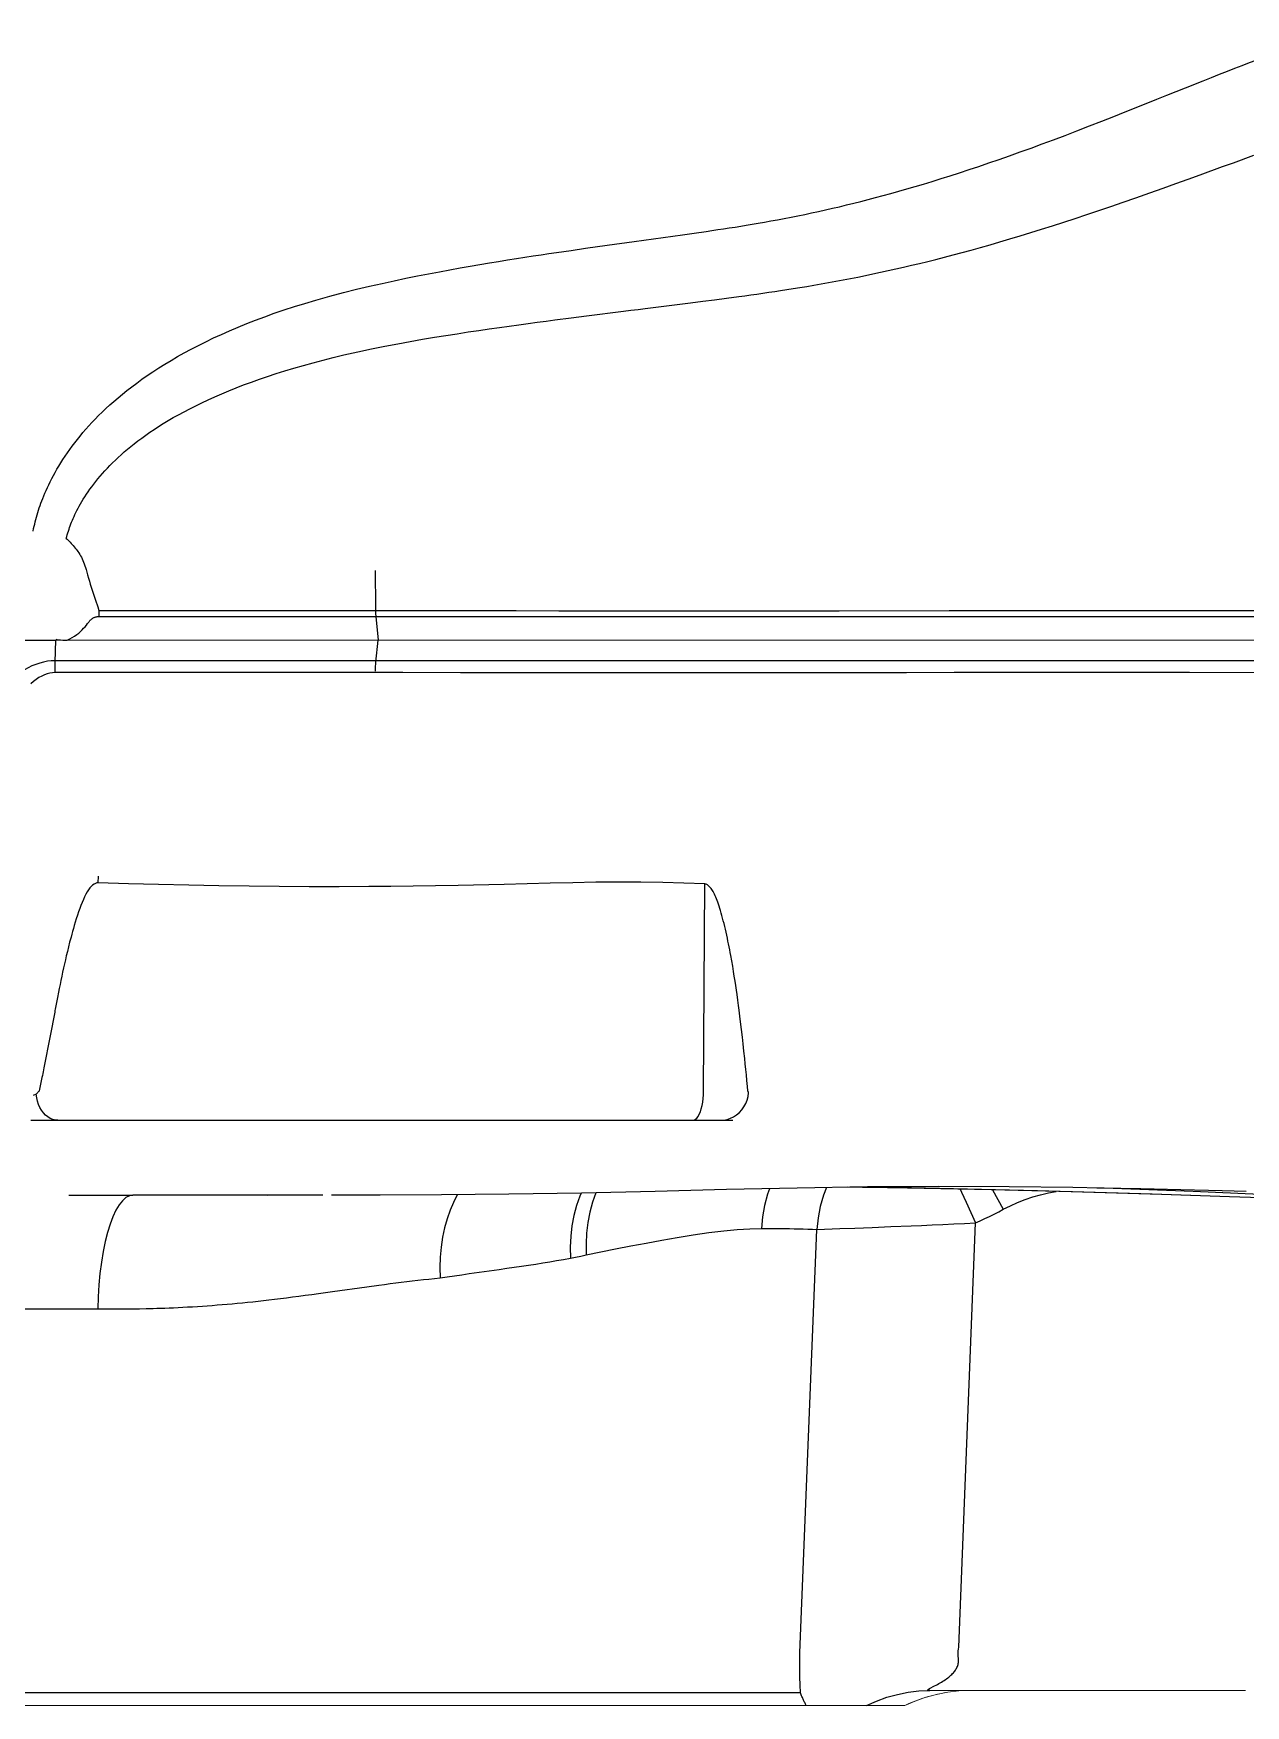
# Model space of a CAD drawing. Header units: millimetres. Extents: x -9869 to 940, y 100 to 694.
# Drawn here: x 487.024 to 487.6, y 176.224 to 177.019 of the extents above; entities that cross this region are included whole.
import ezdxf

# ---------------------------------------------------------------- set-up
doc = ezdxf.new("R2010")
doc.units = ezdxf.units.MM
doc.linetypes.add('CENTER', pattern=[2, 1.25, -0.25, 0.25, -0.25])
doc.layers.add('CL', color=1, linetype='CENTER', lineweight=9)
doc.layers.add('OUTLINE', color=6, linetype='Continuous', lineweight=9)

msp = doc.modelspace()

# ---------------------------------------------------------------- linework, layer by layer
at = {"color": 9, "linetype": 'Continuous'}
for p, q in [((487.57162, 176.99323), (487.57997, 176.99656)), ((487.28632, 176.91687), (487.29655, 176.91832)), ((487.29655, 176.91832), (487.3094, 176.92012)), ((487.3094, 176.92012), (487.33245, 176.92331)), ((487.33245, 176.92331), (487.33804, 176.9241)), ((487.27946, 176.91588), (487.28632, 176.91687)), ((487.28685, 176.88472), (487.30442, 176.88693)), ((487.31468, 176.88821), (487.32741, 176.88981)), ((487.32741, 176.88981), (487.33627, 176.89093)), ((487.33627, 176.89093), (487.34202, 176.89166)), ((487.34202, 176.89166), (487.34771, 176.8924)), ((487.34771, 176.8924), (487.35341, 176.89315)), ((487.27951, 176.88378), (487.28685, 176.88472)), ((487.18623, 176.76362), (487.18631, 176.76003)), ((487.18631, 176.76003), (487.18636, 176.75656)), ((487.05086, 176.75702), (487.05331, 176.7495)), ((487.18636, 176.75656), (487.18641, 176.75314)), ((487.18641, 176.75314), (487.18645, 176.74798)), ((487.05331, 176.7495), (487.05437, 176.74622)), ((487.05437, 176.74622), (487.05491, 176.7445)), ((487.05491, 176.7445), (487.18647, 176.74449)), ((487.05491, 176.7445), (487.05492, 176.74385)), ((487.05492, 176.74385), (487.05492, 176.74321)), ((487.05492, 176.74321), (487.05494, 176.74258)), ((487.18645, 176.74798), (487.18647, 176.74418)), ((487.37771, 176.74439), (487.40687, 176.74444)), ((487.40687, 176.74444), (487.45918, 176.74453)), ((487.45918, 176.74453), (487.48278, 176.74456)), ((487.48278, 176.74456), (487.50459, 176.74456)), ((487.50459, 176.74456), (487.53812, 176.74455)), ((487.53812, 176.74455), (487.56159, 176.74453)), ((487.56159, 176.74453), (487.57367, 176.74451)), ((487.57367, 176.74451), (487.60959, 176.74449)), ((487.05496, 176.74166), (487.18659, 176.74166)), ((487.18659, 176.74166), (487.65488, 176.74168)), ((487.18659, 176.74166), (487.18769, 176.73045)), ((487.03415, 176.72001), (487.03444, 176.73045)), ((487.03412, 176.71879), (487.03415, 176.72001)), ((487.18672, 176.7206), (487.03416, 176.72061)), ((487.65515, 176.72055), (487.18672, 176.7206)), ((487.03408, 176.71496), (487.03409, 176.71626)), ((487.18641, 176.71496), (487.03408, 176.71496)), ((487.03409, 176.71626), (487.0341, 176.71754)), ((487.0341, 176.71754), (487.03412, 176.71879)), ((487.25652, 176.71493), (487.22686, 176.71495)), ((487.31763, 176.71487), (487.25652, 176.71493)), ((487.46162, 176.71498), (487.43891, 176.71495)), ((487.48297, 176.71499), (487.46162, 176.71498)), ((487.50315, 176.715), (487.48297, 176.71499)), ((487.52256, 176.71499), (487.50315, 176.715)), ((487.54247, 176.71498), (487.52256, 176.71499)), ((487.61491, 176.71494), (487.57349, 176.71496)), ((487.0546, 176.61492), (487.05472, 176.61818)), ((487.24755, 176.61425), (487.22579, 176.61372)), ((487.34245, 176.51602), (487.34307, 176.61445)), ((487.04046, 176.58446), (487.03994, 176.58233)), ((487.04104, 176.58673), (487.04046, 176.58446)), ((487.04168, 176.58918), (487.04104, 176.58673)), ((487.03855, 176.5764), (487.03812, 176.57446)), ((487.039, 176.57833), (487.03855, 176.5764)), ((487.03945, 176.5803), (487.039, 176.57833)), ((487.03994, 176.58233), (487.03945, 176.5803)), ((487.35627, 176.57526), (487.35583, 176.57779)), ((487.03686, 176.56858), (487.03646, 176.56663)), ((487.03727, 176.57054), (487.03686, 176.56858)), ((487.03769, 176.57251), (487.03727, 176.57054)), ((487.03812, 176.57446), (487.03769, 176.57251)), ((487.35667, 176.57283), (487.35627, 176.57526)), ((487.35705, 176.57049), (487.35667, 176.57283)), ((487.3574, 176.56823), (487.35705, 176.57049)), ((487.35773, 176.56605), (487.3574, 176.56823)), ((487.03573, 176.56294), (487.03523, 176.56035)), ((487.03608, 176.56475), (487.03573, 176.56294)), ((487.03646, 176.56663), (487.03608, 176.56475)), ((487.35805, 176.56392), (487.35773, 176.56605)), ((487.35834, 176.56189), (487.35805, 176.56392)), ((487.35873, 176.55909), (487.35834, 176.56189)), ((487.35907, 176.5566), (487.35873, 176.55909)), ((487.35936, 176.55436), (487.35907, 176.5566)), ((487.35972, 176.55154), (487.35936, 176.55436)), ((487.36006, 176.54876), (487.35972, 176.55154)), ((487.36047, 176.54523), (487.36006, 176.54876)), ((487.3609, 176.54154), (487.36047, 176.54523)), ((487.03176, 176.54212), (487.02877, 176.52691)), ((487.36126, 176.53834), (487.3609, 176.54154)), ((487.36163, 176.53492), (487.36126, 176.53834)), ((487.362, 176.53141), (487.36163, 176.53492)), ((487.36227, 176.5288), (487.362, 176.53141)), ((487.36253, 176.52621), (487.36227, 176.5288)), ((487.02788, 176.52243), (487.02661, 176.51602)), ((487.02877, 176.52691), (487.02841, 176.52512)), ((487.36278, 176.52358), (487.36253, 176.52621)), ((487.36303, 176.52085), (487.36278, 176.52358)), ((487.36328, 176.518), (487.36303, 176.52085)), ((487.36345, 176.51602), (487.36328, 176.518)), ((487.37377, 176.46946), (487.37281, 176.46677)), ((487.44126, 176.46978), (487.41805, 176.47005)), ((487.50119, 176.46844), (487.44126, 176.46978)), ((487.56016, 176.46668), (487.50119, 176.46844)), ((487.5925, 176.46561), (487.56016, 176.46668)), ((487.36998, 176.45056), (487.37453, 176.45054)), ((487.37453, 176.45054), (487.37898, 176.4505)), ((487.38837, 176.2526), (487.39635, 176.45008)), ((487.39635, 176.45008), (487.4072, 176.45047)), ((487.4072, 176.45047), (487.41437, 176.45073)), ((487.41437, 176.45073), (487.42253, 176.45104)), ((487.42253, 176.45104), (487.4315, 176.45139)), ((487.46374, 176.25136), (487.47168, 176.45322)), ((487.27909, 176.43643), (487.2816, 176.4369)), ((487.2816, 176.4369), (487.28413, 176.4374)), ((487.28413, 176.4374), (487.28668, 176.43793)), ((487.15941, 176.41959), (487.16607, 176.42052)), ((487.16607, 176.42052), (487.18233, 176.4228)), ((487.18233, 176.4228), (487.18807, 176.42358)), ((486.96823, 176.4124), (487.05861, 176.41222)), ((487.05861, 176.41222), (487.06206, 176.41223)), ((487.06206, 176.41223), (487.06577, 176.41224)), ((487.06577, 176.41224), (487.06842, 176.41226)), ((487.06842, 176.41226), (487.07122, 176.41229)), ((487.07122, 176.41229), (487.07419, 176.41233)), ((487.07419, 176.41233), (487.07735, 176.4124)), ((487.3885, 176.22956), (486.96084, 176.22956))]:
    msp.add_line(p, q, dxfattribs=at)
at = {"color": 7, "linetype": 'Continuous'}
for p, q in [((486.69504, 176.73045), (487.03444, 176.73045)), ((487.03663, 176.7305), (487.03785, 176.73049)), ((487.02521, 176.50199), (487.35637, 176.50199)), ((487.04059, 176.4664), (487.07115, 176.46636)), ((487.09051, 176.46635), (487.07112, 176.46636)), ((487.08293, 176.46636), (487.07379, 176.46636)), ((487.09331, 176.46634), (487.08293, 176.46636)), ((487.08958, 176.46636), (487.0846, 176.46636)), ((487.12235, 176.46634), (487.08958, 176.46636)), ((487.09397, 176.46634), (487.09331, 176.46634)), ((487.1152, 176.46632), (487.09397, 176.46634)), ((487.11641, 176.46636), (487.09781, 176.46636)), ((487.12072, 176.46631), (487.1152, 176.46632)), ((487.13505, 176.46629), (487.12072, 176.46631)), ((487.13006, 176.46634), (487.12235, 176.46634)), ((487.1321, 176.46634), (487.13006, 176.46634)), ((487.13828, 176.46634), (487.1321, 176.46634)), ((487.1396, 176.46634), (487.13498, 176.46635)), ((487.14677, 176.4663), (487.13505, 176.46629)), ((487.16135, 176.46634), (487.13939, 176.46634)), ((487.15274, 176.46631), (487.14677, 176.4663)), ((487.15878, 176.46633), (487.15274, 176.46631)), ((487.43936, 176.46974), (487.41098, 176.47012)), ((487.47913, 176.46893), (487.43936, 176.46974)), ((487.51792, 176.46792), (487.47913, 176.46893)), ((487.53153, 176.46973), (487.51794, 176.46995)), ((487.62499, 176.46451), (487.5925, 176.46561))]:
    msp.add_line(p, q, dxfattribs=at)
at = {"color": 9, "linetype": 'Continuous'}
for points in [[(487.57997, 176.99656), (487.58394, 176.99814), (487.58778, 176.99966), (487.5915, 177.00112), (487.5951, 177.00253), (487.59857, 177.00388), (487.60193, 177.00518), (487.60518, 177.00642), (487.60831, 177.0076), (487.61134, 177.00874), (487.61428, 177.00983), (487.61711, 177.01087), (487.61986, 177.01187), (487.62252, 177.01282), (487.6251, 177.01374), (487.6276, 177.01461), (487.63002, 177.01544), (487.63236, 177.01624), (487.63463, 177.017), (487.63683, 177.01773), (487.63896, 177.01842), (487.64103, 177.01908)], [(487.5481, 176.9838), (487.55801, 176.98776), (487.5627, 176.98965), (487.57162, 176.99323)], [(487.5199, 176.97273), (487.52597, 176.97507), (487.53182, 176.97735), (487.53746, 176.97957), (487.54288, 176.98172), (487.5481, 176.9838)], [(487.33804, 176.9241), (487.34363, 176.9249), (487.34643, 176.92531), (487.3492, 176.92572), (487.35195, 176.92614), (487.35467, 176.92656), (487.35739, 176.92698), (487.36008, 176.92741), (487.36276, 176.92784), (487.36553, 176.92831), (487.36843, 176.9288), (487.37142, 176.92932), (487.37447, 176.92987), (487.37761, 176.93044), (487.38081, 176.93105), (487.38403, 176.93168), (487.38728, 176.93233), (487.39054, 176.933), (487.39382, 176.93369), (487.39711, 176.9344), (487.40041, 176.93513), (487.40373, 176.93589), (487.40707, 176.93666), (487.41043, 176.93747), (487.41382, 176.9383), (487.41725, 176.93916), (487.42072, 176.94005), (487.42425, 176.94098), (487.42785, 176.94194), (487.4315, 176.94294), (487.43525, 176.94399), (487.43908, 176.94509), (487.44299, 176.94623), (487.44701, 176.94743), (487.45113, 176.94868), (487.45535, 176.94999), (487.45969, 176.95137), (487.46412, 176.9528), (487.46867, 176.95429), (487.47331, 176.95584), (487.47807, 176.95746), (487.48292, 176.95914), (487.48789, 176.96089), (487.49295, 176.96269), (487.49812, 176.96457), (487.5034, 176.9665), (487.5088, 176.96851), (487.5143, 176.97058), (487.5199, 176.97273)], [(487.57849, 176.9518), (487.58924, 176.95571), (487.59433, 176.95756), (487.60404, 176.9611)], [(487.54803, 176.94091), (487.55457, 176.94321), (487.56088, 176.94546), (487.56698, 176.94764), (487.57284, 176.94975), (487.57849, 176.9518)], [(487.35341, 176.89315), (487.35915, 176.89392), (487.36203, 176.89431), (487.3649, 176.89471), (487.36775, 176.89511), (487.37059, 176.89552), (487.37343, 176.89593), (487.37625, 176.89635), (487.37907, 176.89678), (487.38199, 176.89723), (487.38506, 176.89771), (487.38824, 176.89822), (487.3915, 176.89875), (487.39485, 176.89932), (487.39829, 176.89991), (487.40176, 176.90053), (487.40525, 176.90117), (487.40877, 176.90182), (487.4123, 176.9025), (487.41584, 176.9032), (487.4194, 176.90392), (487.42299, 176.90466), (487.42659, 176.90543), (487.43021, 176.90622), (487.43387, 176.90704), (487.43757, 176.90788), (487.44131, 176.90876), (487.44512, 176.90967), (487.449, 176.91062), (487.45294, 176.9116), (487.45697, 176.91263), (487.4611, 176.91371), (487.46532, 176.91484), (487.46966, 176.91601), (487.4741, 176.91725), (487.47865, 176.91854), (487.48332, 176.91989), (487.4881, 176.9213), (487.49299, 176.92276), (487.49799, 176.9243), (487.5031, 176.92589), (487.50831, 176.92754), (487.51365, 176.92926), (487.51908, 176.93104), (487.52462, 176.93288), (487.53029, 176.93479), (487.53609, 176.93677), (487.54201, 176.93881), (487.54803, 176.94091)], [(487.15804, 176.8922), (487.1647, 176.89404), (487.17118, 176.89576), (487.17749, 176.89736), (487.18361, 176.89883), (487.18955, 176.90017), (487.19533, 176.90143), (487.20094, 176.90261), (487.20639, 176.90371), (487.21169, 176.90475), (487.21685, 176.90573), (487.22186, 176.90665), (487.22674, 176.90753), (487.23149, 176.90836), (487.23611, 176.90915), (487.24062, 176.9099), (487.24501, 176.91062), (487.24929, 176.91131), (487.25345, 176.91196), (487.25749, 176.91259), (487.26141, 176.9132), (487.26522, 176.91377), (487.2689, 176.91432), (487.27246, 176.91485), (487.27946, 176.91588)], [(487.02369, 176.78235), (487.02392, 176.78347), (487.02417, 176.78458), (487.02443, 176.78568), (487.0247, 176.78678), (487.02498, 176.78787), (487.02528, 176.78895), (487.02559, 176.79003), (487.02591, 176.79111), (487.02626, 176.7922), (487.02661, 176.7933), (487.02699, 176.79441), (487.02739, 176.79554), (487.02782, 176.7967), (487.02827, 176.79789), (487.02876, 176.79912), (487.02929, 176.80038), (487.02985, 176.80168), (487.03045, 176.80302), (487.0311, 176.8044), (487.03178, 176.80581), (487.03251, 176.80726), (487.03329, 176.80872), (487.0341, 176.81022), (487.03497, 176.81174), (487.03588, 176.81328), (487.03683, 176.81484), (487.03783, 176.81641), (487.03887, 176.81799), (487.03996, 176.81958), (487.04108, 176.82117), (487.04224, 176.82276), (487.04344, 176.82435), (487.04469, 176.82594), (487.04597, 176.82754), (487.04731, 176.82914), (487.04869, 176.83074), (487.05014, 176.83236), (487.05163, 176.83398), (487.05319, 176.83562), (487.05482, 176.83727), (487.05651, 176.83894), (487.05827, 176.84062), (487.06012, 176.84231), (487.06203, 176.84402), (487.06403, 176.84574), (487.06612, 176.84748), (487.06829, 176.84923), (487.07056, 176.85099), (487.07293, 176.85276), (487.07538, 176.85454), (487.07795, 176.85633), (487.08061, 176.85812), (487.08338, 176.85992), (487.08625, 176.86172), (487.08923, 176.86352), (487.09232, 176.86532), (487.09551, 176.86711), (487.09882, 176.86889), (487.10224, 176.87067), (487.10578, 176.87243), (487.10943, 176.87418), (487.1132, 176.87592), (487.11708, 176.87763), (487.12108, 176.87933), (487.1252, 176.88101), (487.12945, 176.88267), (487.13384, 176.8843), (487.13835, 176.88592), (487.14303, 176.88752), (487.14787, 176.8891), (487.15287, 176.89066), (487.15804, 176.8922)], [(487.30442, 176.88693), (487.30789, 176.88736), (487.31132, 176.88779), (487.31468, 176.88821)], [(487.17145, 176.86613), (487.17811, 176.86763), (487.1846, 176.86901), (487.1909, 176.87028), (487.19704, 176.87145), (487.20301, 176.87253), (487.20882, 176.87355), (487.21447, 176.8745), (487.21997, 176.8754), (487.22532, 176.87624), (487.23053, 176.87705), (487.23559, 176.8778), (487.24052, 176.87853), (487.24533, 176.87921), (487.25, 176.87987), (487.25456, 176.8805), (487.25901, 176.8811), (487.26335, 176.88168), (487.26756, 176.88224), (487.27166, 176.88277), (487.27951, 176.88378)], [(487.03945, 176.77886), (487.03968, 176.77973), (487.03993, 176.7806), (487.04018, 176.78146), (487.04045, 176.78232), (487.04073, 176.78318), (487.04103, 176.78404), (487.04134, 176.78489), (487.04166, 176.78575), (487.04199, 176.78662), (487.04235, 176.78749), (487.04272, 176.78838), (487.04312, 176.78929), (487.04355, 176.79022), (487.044, 176.79117), (487.04449, 176.79215), (487.04501, 176.79316), (487.04557, 176.79421), (487.04617, 176.79527), (487.04682, 176.79637), (487.0475, 176.79749), (487.04822, 176.79864), (487.04899, 176.79981), (487.04979, 176.801), (487.05065, 176.80221), (487.05155, 176.80344), (487.05249, 176.80468), (487.05347, 176.80594), (487.05449, 176.8072), (487.05555, 176.80847), (487.05665, 176.80974), (487.05779, 176.81101), (487.05896, 176.81228), (487.06019, 176.81355), (487.06145, 176.81482), (487.06276, 176.81609), (487.06412, 176.81737), (487.06553, 176.81865), (487.067, 176.81995), (487.06853, 176.82125), (487.07013, 176.82257), (487.07178, 176.82389), (487.07352, 176.82523), (487.07532, 176.82657), (487.0772, 176.82793), (487.07917, 176.8293), (487.08122, 176.83068), (487.08335, 176.83207), (487.08557, 176.83346), (487.08789, 176.83487), (487.09031, 176.83628), (487.09282, 176.8377), (487.09544, 176.83912), (487.09815, 176.84055), (487.10097, 176.84197), (487.10389, 176.8434), (487.10692, 176.84483), (487.11006, 176.84625), (487.11331, 176.84766), (487.11666, 176.84907), (487.12014, 176.85047), (487.12372, 176.85185), (487.12742, 176.85323), (487.13123, 176.85459), (487.13516, 176.85594), (487.13921, 176.85727), (487.14339, 176.85859), (487.1477, 176.85989), (487.15214, 176.86117), (487.15674, 176.86244), (487.16149, 176.86369), (487.1664, 176.86492), (487.17145, 176.86613)], [(487.03945, 176.77886), (487.03991, 176.77842), (487.04037, 176.77796), (487.04084, 176.77748), (487.0413, 176.77698), (487.04177, 176.77647), (487.04224, 176.77594), (487.04272, 176.77539), (487.04321, 176.77483), (487.0437, 176.77425)], [(487.0437, 176.77425), (487.04414, 176.77371), (487.04457, 176.77313), (487.045, 176.77253), (487.04541, 176.77191), (487.04581, 176.77125), (487.0462, 176.77057), (487.04659, 176.76986), (487.04695, 176.76912), (487.04731, 176.76836), (487.04765, 176.76756), (487.04798, 176.76673), (487.04829, 176.76586), (487.04859, 176.76496), (487.04886, 176.76403), (487.04953, 176.76152)], [(487.04953, 176.76152), (487.04996, 176.75999), (487.0504, 176.75849), (487.05086, 176.75702)], [(487.18647, 176.7445), (487.20976, 176.7445), (487.23206, 176.74449), (487.25337, 176.74447), (487.27364, 176.74445)], [(487.18647, 176.74418), (487.18647, 176.74385), (487.18648, 176.74353), (487.18649, 176.74321), (487.1865, 176.74289), (487.18652, 176.74258), (487.18654, 176.74227), (487.18656, 176.74196), (487.18659, 176.74166)], [(487.27364, 176.74445), (487.31141, 176.7444), (487.3291, 176.74439), (487.34599, 176.74438), (487.36219, 176.74438), (487.37771, 176.74439)], [(487.03979, 176.73045), (487.04109, 176.73104), (487.0423, 176.73167), (487.04341, 176.73233), (487.04442, 176.73305), (487.04534, 176.7338), (487.04619, 176.73456), (487.04697, 176.73532), (487.04769, 176.73608), (487.04835, 176.73684), (487.04898, 176.73758), (487.04955, 176.73832), (487.05008, 176.73905)], [(487.05008, 176.73905), (487.05027, 176.7393), (487.05045, 176.73953), (487.05064, 176.73975), (487.05084, 176.73995), (487.05103, 176.74014), (487.05123, 176.74031), (487.05143, 176.74048), (487.05163, 176.74063), (487.05184, 176.74077), (487.05206, 176.7409), (487.05228, 176.74102), (487.0525, 176.74114), (487.05274, 176.74124), (487.05298, 176.74133), (487.05323, 176.74141), (487.05349, 176.74149), (487.05376, 176.74155), (487.05404, 176.7416), (487.05434, 176.74163), (487.05465, 176.74165), (487.05496, 176.74166)], [(487.05494, 176.74258), (487.05495, 176.74196), (487.05496, 176.74166)], [(487.18642, 176.71561), (487.18644, 176.71625), (487.18646, 176.7169), (487.18649, 176.71753), (487.18652, 176.71816), (487.18656, 176.71879), (487.18661, 176.7194), (487.18666, 176.72001), (487.18769, 176.73045)], [(487.03416, 176.72061), (487.03231, 176.72055), (487.03048, 176.72035), (487.02865, 176.72002), (487.02681, 176.71954), (487.02496, 176.71892), (487.02313, 176.71818), (487.02132, 176.71732), (487.01954, 176.71633), (487.01777, 176.71522)], [(487.03408, 176.71496), (487.03285, 176.7149), (487.0316, 176.71471), (487.03034, 176.71438), (487.02905, 176.71391), (487.02775, 176.71331), (487.02645, 176.71258), (487.02514, 176.71175), (487.02383, 176.71079), (487.02252, 176.70971)], [(487.22686, 176.71495), (487.19939, 176.71496), (487.18641, 176.71496)], [(487.37579, 176.71487), (487.36192, 176.71486), (487.34751, 176.71486), (487.31763, 176.71487)], [(487.43891, 176.71495), (487.41485, 176.71491), (487.37579, 176.71487)], [(487.57349, 176.71496), (487.56309, 176.71496), (487.55275, 176.71497), (487.54247, 176.71498)], [(487.0546, 176.61492), (487.05395, 176.6149), (487.05329, 176.61472), (487.05263, 176.6144), (487.05197, 176.61391), (487.05131, 176.61328), (487.05065, 176.61252), (487.05001, 176.61164), (487.04938, 176.61063), (487.04876, 176.60953), (487.04815, 176.60834), (487.04756, 176.60705), (487.04697, 176.60568), (487.04639, 176.60423), (487.04582, 176.6027), (487.04526, 176.60114), (487.04471, 176.59951), (487.04418, 176.59785), (487.04368, 176.59625), (487.04322, 176.59472), (487.0428, 176.59325), (487.0424, 176.59183), (487.04203, 176.59048), (487.04168, 176.58918)], [(487.18329, 176.61315), (487.1691, 176.6131), (487.15487, 176.61312), (487.14062, 176.6132), (487.12634, 176.61334), (487.11203, 176.61353), (487.0977, 176.61379), (487.08335, 176.61411), (487.06899, 176.61449), (487.0546, 176.61492)], [(487.22579, 176.61372), (487.21501, 176.6135), (487.20434, 176.61334), (487.19377, 176.61322), (487.18329, 176.61315)], [(487.34307, 176.61445), (487.33313, 176.61485), (487.32299, 176.61513), (487.31264, 176.61529), (487.30204, 176.61531), (487.29122, 176.61521), (487.28035, 176.61504), (487.26944, 176.61482), (487.24755, 176.61425)], [(487.35583, 176.57779), (487.35536, 176.58042), (487.35512, 176.58176), (487.35486, 176.58311), (487.35459, 176.58449), (487.35432, 176.58587), (487.35404, 176.58727), (487.35374, 176.58868), (487.35344, 176.59009), (487.35313, 176.5915), (487.35281, 176.59289), (487.35249, 176.59426), (487.35216, 176.59561), (487.35183, 176.59693), (487.3515, 176.5982), (487.35116, 176.59943), (487.35083, 176.60061), (487.3505, 176.60173), (487.35017, 176.6028), (487.34984, 176.60381), (487.34952, 176.60478), (487.3492, 176.60569), (487.34888, 176.60655), (487.34856, 176.60736), (487.34824, 176.60813), (487.34792, 176.60886), (487.3476, 176.60955), (487.34728, 176.61019), (487.34696, 176.61079), (487.34663, 176.61134), (487.3463, 176.61186), (487.34598, 176.61232), (487.34565, 176.61274), (487.34532, 176.61312), (487.34499, 176.61344), (487.34467, 176.61372), (487.34436, 176.61395), (487.34404, 176.61414), (487.34372, 176.61429), (487.34339, 176.61439), (487.34307, 176.61445)], [(487.03523, 176.56035), (487.03434, 176.55568), (487.0342, 176.55494), (487.03406, 176.55421), (487.03393, 176.55348), (487.03176, 176.54212)], [(487.02841, 176.52512), (487.02824, 176.52422), (487.02806, 176.52333), (487.02788, 176.52243)], [(487.02514, 176.5144), (487.02364, 176.51373)], [(487.02661, 176.51602), (487.02635, 176.51576), (487.0261, 176.5155), (487.02585, 176.51523), (487.0256, 176.51496), (487.02537, 176.51468), (487.02514, 176.5144)], [(487.033, 176.5024), (487.0318, 176.5029), (487.03066, 176.5036), (487.02959, 176.50448), (487.0286, 176.50553), (487.02771, 176.50674), (487.02693, 176.50808), (487.02628, 176.50954), (487.02576, 176.51109), (487.02537, 176.51272), (487.02514, 176.5144)], [(487.33731, 176.50199), (487.33797, 176.50211), (487.33863, 176.50246), (487.33926, 176.50305), (487.33985, 176.50386), (487.34041, 176.50487), (487.34091, 176.50608), (487.34136, 176.50746), (487.34173, 176.50898), (487.34203, 176.51063), (487.34225, 176.51237), (487.34239, 176.51418), (487.34245, 176.51602)], [(487.35816, 176.50463), (487.35947, 176.50574), (487.36064, 176.50701), (487.36165, 176.50843), (487.36249, 176.50996), (487.36314, 176.51159), (487.3636, 176.51329), (487.36385, 176.51504)], [(487.36385, 176.51504), (487.36379, 176.5152), (487.36373, 176.51536), (487.36366, 176.51553), (487.3636, 176.51569), (487.36352, 176.51585), (487.36345, 176.51602)], [(487.35024, 176.50199), (487.35192, 176.5021), (487.35358, 176.50242), (487.35519, 176.50296), (487.35672, 176.5037), (487.35816, 176.50463)], [(487.02251, 176.50201), (487.02383, 176.50199), (487.02521, 176.50199)], [(487.03548, 176.50199), (487.03423, 176.50209), (487.033, 176.5024)], [(487.07112, 176.46636), (487.06947, 176.46606), (487.0678, 176.46519), (487.06616, 176.46374), (487.06457, 176.46174), (487.06305, 176.45919), (487.06161, 176.45614), (487.06027, 176.45261), (487.05904, 176.44863), (487.05794, 176.44425), (487.05697, 176.43951), (487.05614, 176.43446), (487.05546, 176.42915), (487.05495, 176.42364), (487.0546, 176.41798), (487.05442, 176.41223)], [(487.2843, 176.46733), (487.28363, 176.46585), (487.28205, 176.46141), (487.28078, 176.45672), (487.27985, 176.45184), (487.27925, 176.4468), (487.279, 176.44165), (487.27909, 176.43643)], [(487.29123, 176.46749), (487.28962, 176.46303), (487.28834, 176.45833), (487.2874, 176.45342), (487.2868, 176.44836), (487.28656, 176.44318), (487.28668, 176.43793)], [(487.37281, 176.46677), (487.37141, 176.46148), (487.37047, 176.45606), (487.36998, 176.45056)], [(487.40083, 176.46997), (487.39943, 176.46635), (487.39792, 176.46104), (487.39689, 176.4556), (487.39635, 176.45008)], [(487.46438, 176.46923), (487.46506, 176.46782), (487.46731, 176.46304), (487.46952, 176.45816), (487.47168, 176.45322)], [(487.47983, 176.46891), (487.48239, 176.46433), (487.48493, 176.45965)], [(487.48493, 176.45965), (487.48831, 176.46137), (487.49177, 176.46292), (487.4953, 176.4643), (487.49893, 176.46552), (487.50264, 176.46656), (487.50636, 176.46742), (487.51007, 176.46809)], [(487.61773, 176.46621), (487.57527, 176.46808), (487.53297, 176.46966), (487.52934, 176.46976)], [(487.47168, 176.45322), (487.47392, 176.4542), (487.47614, 176.45522), (487.47836, 176.45628), (487.48056, 176.45737), (487.48275, 176.45849), (487.48493, 176.45965)], [(487.28668, 176.43793), (487.29359, 176.43938), (487.30064, 176.4408), (487.30783, 176.4422), (487.31513, 176.44359), (487.32252, 176.44496), (487.32994, 176.44623), (487.33749, 176.44744), (487.34501, 176.44854), (487.35204, 176.44942), (487.35846, 176.45003), (487.36443, 176.45041), (487.36998, 176.45056)], [(487.37898, 176.4505), (487.38117, 176.45047), (487.38335, 176.45044), (487.38551, 176.4504), (487.38767, 176.45035), (487.38983, 176.4503), (487.392, 176.45023), (487.39417, 176.45016), (487.39635, 176.45008)], [(487.4315, 176.45139), (487.4411, 176.45179), (487.44607, 176.452), (487.45113, 176.45222), (487.45625, 176.45246), (487.4614, 176.4527), (487.46655, 176.45295), (487.47168, 176.45322)], [(487.24531, 176.43106), (487.24885, 176.43157), (487.25235, 176.43208), (487.25581, 176.43258), (487.25923, 176.4331), (487.26262, 176.43362), (487.26596, 176.43415), (487.26928, 176.4347), (487.27258, 176.43526), (487.27585, 176.43584), (487.27909, 176.43643)], [(487.18807, 176.42358), (487.19076, 176.42394), (487.19342, 176.42429), (487.19606, 176.42463), (487.19866, 176.42496), (487.20128, 176.42528), (487.20392, 176.42559), (487.20656, 176.42589), (487.20922, 176.42618), (487.21187, 176.42647), (487.21453, 176.42675), (487.2172, 176.42702)], [(487.2172, 176.42702), (487.22056, 176.42752), (487.22398, 176.42802), (487.22745, 176.42852), (487.23099, 176.42903), (487.24531, 176.43106)], [(487.07735, 176.4124), (487.08074, 176.41248), (487.08253, 176.41254), (487.08439, 176.4126), (487.08633, 176.41267), (487.08835, 176.41275), (487.09045, 176.41284), (487.09263, 176.41294), (487.09485, 176.41305), (487.09712, 176.41317), (487.09944, 176.4133), (487.10178, 176.41345), (487.10412, 176.4136), (487.10647, 176.41376), (487.10884, 176.41394), (487.1112, 176.41412), (487.11357, 176.41432), (487.11595, 176.41452), (487.11833, 176.41474), (487.12073, 176.41496), (487.12315, 176.4152), (487.1256, 176.41544), (487.12807, 176.4157), (487.13059, 176.41598), (487.13316, 176.41626), (487.13577, 176.41656), (487.13846, 176.41688), (487.14123, 176.41721), (487.14406, 176.41756), (487.14697, 176.41793), (487.14996, 176.41832), (487.15303, 176.41873), (487.15617, 176.41915), (487.15941, 176.41959)], [(487.3885, 176.22956), (487.38833, 176.23333), (487.38822, 176.23713), (487.38817, 176.24095), (487.38818, 176.2448), (487.38824, 176.24869), (487.38837, 176.2526)], [(487.46363, 176.24604), (487.46352, 176.24691), (487.46347, 176.24778), (487.46346, 176.24867), (487.4635, 176.24956), (487.46359, 176.25045), (487.46374, 176.25136)], [(487.45163, 176.23257), (487.45229, 176.2329), (487.45296, 176.23325), (487.45363, 176.23361), (487.4543, 176.23397), (487.45496, 176.23434), (487.45561, 176.23472), (487.45624, 176.23511), (487.45685, 176.23551), (487.45744, 176.2359), (487.45801, 176.23631), (487.45855, 176.23671), (487.45907, 176.23713), (487.45957, 176.23754), (487.46003, 176.23795), (487.46046, 176.23836), (487.46085, 176.23877), (487.46122, 176.23918), (487.46156, 176.23958), (487.46187, 176.23998), (487.46216, 176.24039), (487.46243, 176.2408), (487.46267, 176.24122), (487.4629, 176.24165), (487.4631, 176.24209), (487.46327, 176.24254), (487.46342, 176.24301), (487.46354, 176.24349), (487.46363, 176.24398), (487.46369, 176.24448), (487.4637, 176.24499), (487.46368, 176.24551), (487.46363, 176.24604)], [(487.39128, 176.22355), (487.39108, 176.22389), (487.39089, 176.22425), (487.39071, 176.22461), (487.39052, 176.22497), (487.39033, 176.22534), (487.39015, 176.22573), (487.38996, 176.22612), (487.38978, 176.22652), (487.38959, 176.22693), (487.38941, 176.22735), (487.38922, 176.22778), (487.38904, 176.22822), (487.38886, 176.22866), (487.38868, 176.22911), (487.3885, 176.22956)], [(487.41993, 176.22355), (487.42467, 176.2257), (487.42957, 176.22748), (487.43457, 176.22888), (487.43967, 176.22988), (487.44482, 176.23048), (487.45, 176.23068)], [(487.45, 176.23068), (487.4495, 176.2307), (487.44916, 176.23076), (487.44898, 176.23085), (487.44899, 176.23099), (487.44916, 176.23118), (487.44945, 176.2314), (487.44987, 176.23166), (487.45042, 176.23194), (487.45163, 176.23257)]]:
    msp.add_lwpolyline(points, dxfattribs=at)
at = {"color": 7, "linetype": 'Continuous'}
for points in [[(487.03445, 176.73086), (487.03496, 176.73072), (487.0355, 176.73062), (487.03605, 176.73054), (487.03663, 176.7305)], [(487.03785, 176.73049), (487.03913, 176.73046), (487.03979, 176.73045)], [(487.51796, 176.46995), (487.4877, 176.4703), (487.45398, 176.47044), (487.42041, 176.47026), (487.38696, 176.46976), (487.35339, 176.469), (487.31938, 176.46813), (487.28442, 176.46733), (487.24987, 176.46677), (487.21783, 176.46647), (487.18863, 176.46636), (487.1656, 176.46634)], [(487.22541, 176.46654), (487.22535, 176.46645), (487.22351, 176.46296), (487.22188, 176.45918), (487.22048, 176.45513), (487.21931, 176.45084), (487.21837, 176.44635), (487.21769, 176.44168), (487.21727, 176.43688), (487.2171, 176.43198), (487.2172, 176.42702)], [(487.5925, 176.46561), (487.55571, 176.4668), (487.51792, 176.46792)], [(487.60039, 176.46815), (487.58894, 176.46846), (487.56943, 176.46894), (487.55029, 176.46937), (487.53153, 176.46973)]]:
    msp.add_lwpolyline(points, dxfattribs=at)
at = {"layer": 'CL'}
msp.add_line((490.11834, 176.73045), (485.80458, 176.73045), dxfattribs=at)
at = {"layer": 'OUTLINE'}
for p, q in [((487.45, 176.23068), (487.60012, 176.23068)), ((487.43808, 176.22355), (486.35163, 176.22355))]:
    msp.add_line(p, q, dxfattribs=at)
for points in [[(487.43808, 176.22355), (487.44299, 176.2257), (487.44805, 176.22748), (487.45323, 176.22888)], [(487.45736, 176.2297), (487.45553, 176.22936), (487.45371, 176.22898), (487.45191, 176.22856), (487.45014, 176.22809), (487.44838, 176.22758), (487.44666, 176.22703), (487.44496, 176.22644), (487.44329, 176.22582), (487.44166, 176.22516), (487.44005, 176.22446), (487.43848, 176.22373), (487.43809, 176.22355)], [(487.45323, 176.22888), (487.4585, 176.22988), (487.46383, 176.23048), (487.46919, 176.23068)]]:
    msp.add_lwpolyline(points, dxfattribs=at)

doc.saveas('drawing.dxf')
